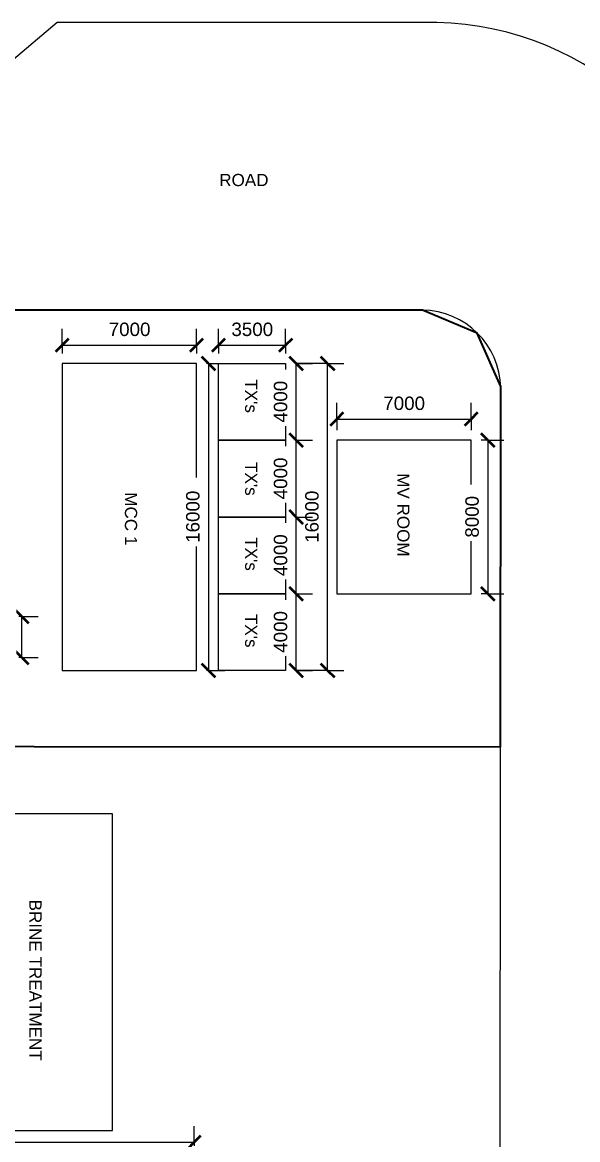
# Model space of a CAD drawing. Header units: millimetres. Extents: x 14826 to 398923, y -54749 to 51265.
# Drawn here: x 234425 to 263353, y -7169 to 51069 of the extents above; entities that cross this region are included whole.
import ezdxf

# ---------------------------------------------------------------- set-up
doc = ezdxf.new("R2010")
doc.units = ezdxf.units.MM
doc.linetypes.add('IMPORT-DASHED', pattern=[0])
for name, color, linetype, lineweight in [('A-ANNO-DIMS', 7, 'Continuous', 9), ('A-ANNO-DIMS-350', 7, 'Continuous', 9), ('FUTURE', 7, 'IMPORT-DASHED', 9), ('PDF3_Geometry', 7, 'Continuous', 9), ('PDF3_Text', 7, 'Continuous', 9)]:
    doc.layers.add(name, color=color, linetype=linetype, lineweight=lineweight)
doc.layers.add('LAYOUT IMPORT_dwg', color=7, linetype='Continuous', lineweight=9, true_color=0x767676)
doc.styles.add('Arial', font='arial.ttf', dxfattribs={"height": 636.361708})
doc.styles.add('Arial_1', font='arial.ttf', dxfattribs={"height": 636.4})
doc.styles.add('Arial_3', font='arial.ttf', dxfattribs={"height": 700})
doc.dimstyles.new('Greene_Arch_tick_-_2mm', dxfattribs={"dimscale": 304.8, "dimtxt": 714.18158, "dimasz": 2.296588, "dimexe": 2.755906, "dimexo": 1.722441, "dimgap": 0.86122, "dimtad": 1, "dimdec": 0, "dimzin": 0, "dimdsep": 46, "dimtxsty": 'Arial_3', "dimblk1": 'OBLIQUE', "dimblk2": 'OBLIQUE', "dimsah": 1, "dimcen": 0.09, "dimazin": 0, "dimtfac": 1, "dimtdec": 4, "dimtix": 1, "dimtmove": 0, "dimatfit": 3, "dimfxl": 1, "dimtvp": 1, "dimtfill": 1, "dimtolj": 1, "dimtzin": 0, "dimarcsym": 2})

# ---------------------------------------------------------------- blocks, each defined once
blk = doc.blocks.new('LAYOUT IMPORT_dwg-326166-LEVEL 1')
at = {"lineweight": 9}
blk.add_line((-26933, 315379), (-88522, 315417), dxfattribs=at)
at = {"lineweight": 9, "flags": 128}
for points in [[(-107491, 311338), (-107491, 292314), (-101491, 285221), (-101491, 205507), (-99656, 184637), (-97044, 157598), (-91493, 117051), (-87583, 86872), (-86429, 77880)], [(-92491, 311338), (-92491, 205507), (-88302, 185319)]]:
    blk.add_lwpolyline(points, dxfattribs=at)
for points in [[(-89713, 300716), (-89713, 304216), (-85713, 304216), (-85713, 300716)], [(-85713, 300716), (-85713, 304216), (-81713, 304216), (-81713, 300716)], [(-81713, 300716), (-81713, 304216), (-77713, 304216), (-77713, 300716)], [(-77713, 300716), (-77713, 304216), (-73713, 304216), (-73713, 300716)]]:
    blk.add_lwpolyline(points, close=True, dxfattribs=at)
at = {"lineweight": 9}
for centre, radius, start, end in [((-91705, 311730), 15791, 97.14162, 181.42247), ((-88381, 311309), 4111, 90.98045, 179.59221)]:
    blk.add_arc(centre, radius, start, end, dxfattribs=at)
at = {"layer": 'FUTURE', "color": 1, "linetype": 'Continuous', "true_color": 0xff0000, "flags": 128}
for points in [[(-77713, 306879), (-77713, 313879), (-85713, 313879), (-85713, 306879)], [(-49738, 286694), (-49738, 295194), (-66238, 295194), (-66238, 286694)]]:
    blk.add_lwpolyline(points, close=True, dxfattribs=at)
at = {"layer": 'PDF3_Geometry', "flags": 128}
blk.add_lwpolyline([(-73713, 292574), (-73713, 299574), (-89713, 299574), (-89713, 292574)], close=True, dxfattribs=at)
at = {"layer": 'PDF3_Text', "char_height": 636.4, "attachment_point": 1, "line_spacing_factor": 0.941778}
for s, insert, width, style in [('MV ROOM', (-83996, 310667), 5179.52, 'Arial'), ("TX's", (-88889, 302741), 2087.39, 'Arial'), ("TX's", (-84575, 302741), 2087.39, 'Arial'), ("TX's", (-80659, 302741), 2087.39, 'Arial'), ("TX's", (-76659, 302741), 2087.39, 'Arial'), ('MCC 1', (-83000, 296477), 3294.64, 'Arial'), ('BRINE TREATMENT', (-61770, 291500), 10008.55, 'Arial_1')]:
    blk.add_mtext(s, dxfattribs=dict(at, insert=insert, width=width, style=style))
at = {"layer": 'PDF3_Text', "insert": (-99597, 300755), "char_height": 636.4, "width": 3060.98, "attachment_point": 1, "rotation": 90, "line_spacing_factor": 0.941778, "style": 'Arial'}
blk.add_mtext('ROAD', dxfattribs=at)
blk = doc.blocks.new('DIMBLOCK1-LEVEL 1')
at = {"layer": 'A-ANNO-DIMS-350', "transparency": 16777216}
for p, q in [((244642, 34246), (244642, 35086)), ((248142, 34246), (248142, 35086)), ((244642, 34246), (248142, 34246)), ((244642, 34246), (244642, 33810)), ((248142, 34246), (248142, 33810))]:
    blk.add_line(p, q, dxfattribs=at)
at = {"layer": 'A-ANNO-DIMS-350', "lineweight": 35, "transparency": 16777216}
for p, q in [((244642, 34246), (244992, 34596)), ((248142, 34246), (248492, 34596)), ((244642, 34246), (244292, 33896)), ((248142, 34246), (247792, 33896))]:
    blk.add_line(p, q, dxfattribs=at)
at = {"layer": 'A-ANNO-DIMS-350', "color": 0, "transparency": 16777216, "insert": (245315, 35418), "char_height": 700, "width": 2584.24, "attachment_point": 1, "line_spacing_factor": 0.941778, "style": 'Arial_3', "bg_fill": 3, "box_fill_scale": 1.25, "bg_fill_color": 256, "bg_fill_true_color": 13158600, "bg_fill_transparency": 0}
blk.add_mtext('3500', dxfattribs=at)
blk = doc.blocks.new('_Oblique')
at = {"color": 0, "linetype": 'ByBlock', "lineweight": -2}
blk.add_line((-0.5, -0.5), (0.5, 0.5), dxfattribs=at)
blk = doc.blocks.new('DIMBLOCK2-LEVEL 1')
at = {"layer": 'A-ANNO-DIMS-350', "transparency": 16777216}
for p, q in [((250330, 33285), (248667, 33285)), ((250330, 17285), (250330, 33285)), ((250330, 33285), (251170, 33285)), ((250330, 17285), (248667, 17285)), ((250330, 17285), (251170, 17285))]:
    blk.add_line(p, q, dxfattribs=at)
at = {"layer": 'A-ANNO-DIMS-350', "lineweight": 35, "transparency": 16777216}
for p, q in [((250330, 33285), (249980, 33635)), ((250330, 33285), (250680, 32935)), ((250330, 17285), (249980, 17635)), ((250330, 17285), (250680, 16935))]:
    blk.add_line(p, q, dxfattribs=at)
at = {"layer": 'A-ANNO-DIMS-350', "color": 0, "transparency": 16777216, "insert": (249159, 23939), "char_height": 700, "width": 3230.3, "attachment_point": 1, "rotation": 90, "line_spacing_factor": 0.941778, "style": 'Arial_3', "bg_fill": 3, "box_fill_scale": 1.25, "bg_fill_color": 256, "bg_fill_true_color": 13158600, "bg_fill_transparency": 0}
blk.add_mtext('16000', dxfattribs=at)
blk = doc.blocks.new('DIMBLOCK3-LEVEL 1')
at = {"layer": 'A-ANNO-DIMS-350', "lineweight": 35, "transparency": 16777216}
for p, q in [((248695, 21285), (248345, 21635)), ((248695, 21285), (249045, 20935)), ((248695, 17285), (248345, 17635)), ((248695, 17285), (249045, 16935))]:
    blk.add_line(p, q, dxfattribs=at)
at = {"layer": 'A-ANNO-DIMS-350', "transparency": 16777216}
for p, q in [((248695, 21285), (248667, 21285)), ((248695, 17285), (248695, 21285)), ((248695, 21285), (249535, 21285)), ((248695, 17285), (248667, 17285)), ((248695, 17285), (249535, 17285))]:
    blk.add_line(p, q, dxfattribs=at)
at = {"layer": 'A-ANNO-DIMS-350', "color": 0, "transparency": 16777216, "insert": (247524, 18209), "char_height": 700, "width": 2584.24, "attachment_point": 1, "rotation": 90, "line_spacing_factor": 0.941778, "style": 'Arial_3', "bg_fill": 3, "box_fill_scale": 1.25, "bg_fill_color": 256, "bg_fill_true_color": 13158600, "bg_fill_transparency": 0}
blk.add_mtext('4000', dxfattribs=at)
blk = doc.blocks.new('DIMBLOCK4-LEVEL 1')
at = {"layer": 'A-ANNO-DIMS-350', "lineweight": 35, "transparency": 16777216}
for p, q in [((248695, 25285), (248345, 25635)), ((248695, 25285), (249045, 24935)), ((248695, 21285), (248345, 21635)), ((248695, 21285), (249045, 20935))]:
    blk.add_line(p, q, dxfattribs=at)
at = {"layer": 'A-ANNO-DIMS-350', "transparency": 16777216}
for p, q in [((248695, 25285), (248667, 25285)), ((248695, 21285), (248695, 25285)), ((248695, 25285), (249535, 25285)), ((248695, 21285), (248667, 21285)), ((248695, 21285), (249535, 21285))]:
    blk.add_line(p, q, dxfattribs=at)
at = {"layer": 'A-ANNO-DIMS-350', "color": 0, "transparency": 16777216, "insert": (247524, 22209), "char_height": 700, "width": 2584.24, "attachment_point": 1, "rotation": 90, "line_spacing_factor": 0.941778, "style": 'Arial_3', "bg_fill": 3, "box_fill_scale": 1.25, "bg_fill_color": 256, "bg_fill_true_color": 13158600, "bg_fill_transparency": 0}
blk.add_mtext('4000', dxfattribs=at)
blk = doc.blocks.new('DIMBLOCK5-LEVEL 1')
at = {"layer": 'A-ANNO-DIMS-350', "lineweight": 35, "transparency": 16777216}
for p, q in [((248695, 29285), (248345, 29635)), ((248695, 29285), (249045, 28935)), ((248695, 25285), (248345, 25635)), ((248695, 25285), (249045, 24935))]:
    blk.add_line(p, q, dxfattribs=at)
at = {"layer": 'A-ANNO-DIMS-350', "transparency": 16777216}
for p, q in [((248695, 29285), (248667, 29285)), ((248695, 25285), (248695, 29285)), ((248695, 29285), (249535, 29285)), ((248695, 25285), (248667, 25285)), ((248695, 25285), (249535, 25285))]:
    blk.add_line(p, q, dxfattribs=at)
at = {"layer": 'A-ANNO-DIMS-350', "color": 0, "transparency": 16777216, "insert": (247524, 26209), "char_height": 700, "width": 2584.24, "attachment_point": 1, "rotation": 90, "line_spacing_factor": 0.941778, "style": 'Arial_3', "bg_fill": 3, "box_fill_scale": 1.25, "bg_fill_color": 256, "bg_fill_true_color": 13158600, "bg_fill_transparency": 0}
blk.add_mtext('4000', dxfattribs=at)
blk = doc.blocks.new('DIMBLOCK6-LEVEL 1')
at = {"layer": 'A-ANNO-DIMS-350', "lineweight": 35, "transparency": 16777216}
for p, q in [((248695, 33285), (248345, 33635)), ((248695, 33285), (249045, 32935)), ((248695, 29285), (248345, 29635)), ((248695, 29285), (249045, 28935))]:
    blk.add_line(p, q, dxfattribs=at)
at = {"layer": 'A-ANNO-DIMS-350', "transparency": 16777216}
for p, q in [((248695, 33285), (248667, 33285)), ((248695, 29285), (248695, 33285)), ((248695, 33285), (249535, 33285)), ((248695, 29285), (248667, 29285)), ((248695, 29285), (249535, 29285))]:
    blk.add_line(p, q, dxfattribs=at)
at = {"layer": 'A-ANNO-DIMS-350', "color": 0, "transparency": 16777216, "insert": (247524, 30209), "char_height": 700, "width": 2584.24, "attachment_point": 1, "rotation": 90, "line_spacing_factor": 0.941778, "style": 'Arial_3', "bg_fill": 3, "box_fill_scale": 1.25, "bg_fill_color": 256, "bg_fill_true_color": 13158600, "bg_fill_transparency": 0}
blk.add_mtext('4000', dxfattribs=at)
blk = doc.blocks.new('DIMBLOCK7-LEVEL 1')
at = {"layer": 'A-ANNO-DIMS-350', "transparency": 16777216}
for p, q in [((236500, 34246), (236500, 35086)), ((243500, 34246), (243500, 35086)), ((236500, 34246), (243500, 34246)), ((236500, 34246), (236500, 33810)), ((243500, 34246), (243500, 33810))]:
    blk.add_line(p, q, dxfattribs=at)
at = {"layer": 'A-ANNO-DIMS-350', "lineweight": 35, "transparency": 16777216}
for p, q in [((236500, 34246), (236850, 34596)), ((243500, 34246), (243850, 34596)), ((236500, 34246), (236150, 33896)), ((243500, 34246), (243150, 33896))]:
    blk.add_line(p, q, dxfattribs=at)
at = {"layer": 'A-ANNO-DIMS-350', "color": 0, "transparency": 16777216, "insert": (238924, 35418), "char_height": 700, "width": 2584.24, "attachment_point": 1, "line_spacing_factor": 0.941778, "style": 'Arial_3', "bg_fill": 3, "box_fill_scale": 1.25, "bg_fill_color": 256, "bg_fill_true_color": 13158600, "bg_fill_transparency": 0}
blk.add_mtext('7000', dxfattribs=at)
blk = doc.blocks.new('DIMBLOCK8-LEVEL 1')
at = {"layer": 'A-ANNO-DIMS-350', "lineweight": 35, "transparency": 16777216}
for p, q in [((244126, 33285), (243776, 33635)), ((244126, 33285), (244476, 32935)), ((244126, 17285), (243776, 17635)), ((244126, 17285), (244476, 16935))]:
    blk.add_line(p, q, dxfattribs=at)
at = {"layer": 'A-ANNO-DIMS-350', "transparency": 16777216}
for p, q in [((244126, 33285), (244025, 33285)), ((244126, 33285), (244126, 17285)), ((244126, 33285), (244966, 33285)), ((244126, 17285), (244025, 17285)), ((244126, 17285), (244966, 17285))]:
    blk.add_line(p, q, dxfattribs=at)
at = {"layer": 'A-ANNO-DIMS-350', "color": 0, "transparency": 16777216, "insert": (242954, 23939), "char_height": 700, "width": 3230.3, "attachment_point": 1, "rotation": 90, "line_spacing_factor": 0.941778, "style": 'Arial_3', "bg_fill": 3, "box_fill_scale": 1.25, "bg_fill_color": 256, "bg_fill_true_color": 13158600, "bg_fill_transparency": 0}
blk.add_mtext('16000', dxfattribs=at)
blk = doc.blocks.new('DIMBLOCK9-LEVEL 1')
at = {"layer": 'A-ANNO-DIMS-350', "transparency": 16777216}
for p, q in [((250805, 30392), (250805, 31232)), ((257805, 30392), (257805, 31232)), ((250805, 30392), (257805, 30392)), ((250805, 30392), (250805, 29810)), ((257805, 30392), (257805, 29810))]:
    blk.add_line(p, q, dxfattribs=at)
at = {"layer": 'A-ANNO-DIMS-350', "lineweight": 35, "transparency": 16777216}
for p, q in [((250805, 30392), (250455, 30042)), ((250805, 30392), (251155, 30742)), ((257805, 30392), (257455, 30042)), ((257805, 30392), (258155, 30742))]:
    blk.add_line(p, q, dxfattribs=at)
at = {"layer": 'A-ANNO-DIMS-350', "color": 0, "transparency": 16777216, "insert": (253228, 31563), "char_height": 700, "width": 2584.24, "attachment_point": 1, "line_spacing_factor": 0.941778, "style": 'Arial_3', "bg_fill": 3, "box_fill_scale": 1.25, "bg_fill_color": 256, "bg_fill_true_color": 13158600, "bg_fill_transparency": 0}
blk.add_mtext('7000', dxfattribs=at)
blk = doc.blocks.new('DIMBLOCK10-LEVEL 1')
at = {"layer": 'A-ANNO-DIMS-350', "lineweight": 35, "transparency": 16777216}
for p, q in [((258672, 29285), (258322, 29635)), ((258672, 29285), (259022, 28935)), ((258672, 21285), (258322, 21635)), ((258672, 21285), (259022, 20935))]:
    blk.add_line(p, q, dxfattribs=at)
at = {"layer": 'A-ANNO-DIMS-350', "transparency": 16777216}
for p, q in [((258672, 29285), (258330, 29285)), ((258672, 29285), (258672, 21285)), ((258672, 29285), (259512, 29285)), ((258672, 21285), (258330, 21285)), ((258672, 21285), (259512, 21285))]:
    blk.add_line(p, q, dxfattribs=at)
at = {"layer": 'A-ANNO-DIMS-350', "color": 0, "transparency": 16777216, "insert": (257501, 24209), "char_height": 700, "width": 2584.24, "attachment_point": 1, "rotation": 90, "line_spacing_factor": 0.941778, "style": 'Arial_3', "bg_fill": 3, "box_fill_scale": 1.25, "bg_fill_color": 256, "bg_fill_true_color": 13158600, "bg_fill_transparency": 0}
blk.add_mtext('8000', dxfattribs=at)
blk = doc.blocks.new('DIMBLOCK74-LEVEL 1')
at = {"layer": 'A-ANNO-DIMS-350', "lineweight": 35, "transparency": 16777216}
for p, q in [((234402, 20097), (234052, 20447)), ((234402, 20097), (234752, 19747)), ((234402, 17968), (234052, 18318)), ((234402, 17968), (234752, 17618))]:
    blk.add_line(p, q, dxfattribs=at)
at = {"layer": 'A-ANNO-DIMS-350', "transparency": 16777216}
for p, q in [((234402, 20097), (234235, 20097)), ((234402, 17968), (234402, 20097)), ((234402, 20097), (235242, 20097)), ((234402, 17968), (234235, 17968)), ((234402, 17968), (235242, 17968))]:
    blk.add_line(p, q, dxfattribs=at)
at = {"layer": 'A-ANNO-DIMS-350', "color": 0, "transparency": 16777216, "insert": (233231, 17955), "char_height": 700, "width": 2584.24, "attachment_point": 1, "rotation": 90, "line_spacing_factor": 0.941778, "style": 'Arial_3', "bg_fill": 3, "box_fill_scale": 1.25, "bg_fill_color": 256, "bg_fill_true_color": 13158600, "bg_fill_transparency": 0}
blk.add_mtext('2129', dxfattribs=at)
blk = doc.blocks.new('DIMBLOCK82-LEVEL 1')
at = {"layer": 'A-ANNO-DIMS-350', "transparency": 16777216}
for p, q in [((176736, -7306), (176736, -6466)), ((243370, -7306), (243370, -6466)), ((176736, -7306), (243370, -7306)), ((176736, -7306), (176736, -7336)), ((243370, -7306), (243370, -7497))]:
    blk.add_line(p, q, dxfattribs=at)
at = {"layer": 'A-ANNO-DIMS-350', "lineweight": 35, "transparency": 16777216}
for p, q in [((176736, -7306), (177086, -6956)), ((243370, -7306), (243720, -6956)), ((176736, -7306), (176386, -7656)), ((243370, -7306), (243020, -7656))]:
    blk.add_line(p, q, dxfattribs=at)
at = {"layer": 'A-ANNO-DIMS-350', "color": 0, "transparency": 16777216, "insert": (208707, -6135), "char_height": 700, "width": 3230.3, "attachment_point": 1, "line_spacing_factor": 0.941778, "style": 'Arial_3', "bg_fill": 3, "box_fill_scale": 1.25, "bg_fill_color": 256, "bg_fill_true_color": 13158600, "bg_fill_transparency": 0}
blk.add_mtext('66634', dxfattribs=at)

msp = doc.modelspace()

# ---------------------------------------------------------------- linework, layer by layer
at = {"color": 4}
msp.add_lwpolyline([(101523.9, 12953.1), (114494.4, 12953.1), (114494.4, 1084.8), (123765.8, 1084.8), (123765.8, 8591), (131095.4, 8591), (131095.4, 11294.2), (186409.5, 11294.2), (186409.5, 13352.9), (259331.7, 13307)], dxfattribs=at)

# ---------------------------------------------------------------- block references
at = {"layer": 'LAYOUT IMPORT_dwg', "color": 7, "rotation": 269.9999999999997}
msp.add_blockref('LAYOUT IMPORT_dwg-326166-LEVEL 1', (-56073.9, -56427.6), dxfattribs=at)

# ---------------------------------------------------------------- next in the draw order: dimensions: what is measured, and where the dimension line sits
at = {"layer": 'A-ANNO-DIMS'}
for base, p1, p2, override, picture, middle in [((243500.4, 34246.3), (236500.4, 33285.4), (243500.4, 33285.4), {"dimpost": '<>', "dimfxl": 7000}, 'DIMBLOCK7-LEVEL 1', (240000.4, 34866.2)), ((248141.6, 34246.3), (244641.6, 33285.4), (248141.6, 33285.4), {"dimpost": '<>', "dimfxl": 3500}, 'DIMBLOCK1-LEVEL 1', (246391.6, 34866.4)), ((243370.4, -7305.8), (176736.3, -6810.8), (243370.4, -8022), {"dimpost": '<>', "dimfxl": 66645.114888}, 'DIMBLOCK82-LEVEL 1', (210053.4, -6685.6))]:
    dim = msp.add_linear_dim(base=base, p1=p1, p2=p2, dimstyle='Greene_Arch_tick_-_2mm', override=override, dxfattribs=at)
    dim.commit()
    dim.dimension.update_dxf_attribs({"geometry": picture, "text_midpoint": middle})
dim = msp.add_linear_dim(base=(234402.3, 20096.5), p1=(233710, 17967.7), p2=(233710, 20096.5), angle=90, dimstyle='Greene_Arch_tick_-_2mm', override={"dimpost": '<>', "dimfxl": 2128.810109}, dxfattribs=at)
dim.commit()
dim.dimension.update_dxf_attribs({"geometry": 'DIMBLOCK74-LEVEL 1', "text_midpoint": (233782.4, 19032.1)})

# ---------------------------------------------------------------- next in the draw order: dimensions: what is measured, and where the dimension line sits
for base, p1, p2, override, picture, middle in [((244125.6, 17285.4), (243500.4, 33285.4), (243500.4, 17285.4), {"dimpost": '<>', "dimfxl": 15999.951808}, 'DIMBLOCK8-LEVEL 1', (243505.7, 25285.4)), ((250330.1, 33285.4), (248141.6, 17285.4), (248141.6, 33285.4), {"dimpost": '<>', "dimfxl": 16000}, 'DIMBLOCK2-LEVEL 1', (249710.2, 25285.4))]:
    dim = msp.add_linear_dim(base=base, p1=p1, p2=p2, angle=90, dimstyle='Greene_Arch_tick_-_2mm', override=override, dxfattribs=at)
    dim.commit()
    dim.dimension.update_dxf_attribs({"geometry": picture, "text_midpoint": middle})

# ---------------------------------------------------------------- next in the draw order: dimensions: what is measured, and where the dimension line sits
dim = msp.add_linear_dim(base=(257804.6, 30391.7), p1=(250804.6, 29285.4), p2=(257804.6, 29285.4), dimstyle='Greene_Arch_tick_-_2mm', override={"dimpost": '<>', "dimfxl": 7000}, dxfattribs=at)
dim.commit()
dim.dimension.update_dxf_attribs({"geometry": 'DIMBLOCK9-LEVEL 1', "text_midpoint": (254304.6, 31011.6)})
dim = msp.add_linear_dim(base=(248694.8, 21285.4), p1=(248141.6, 17285.4), p2=(248141.6, 21285.4), angle=90, dimstyle='Greene_Arch_tick_-_2mm', override={"dimpost": '<>', "dimfxl": 4000}, dxfattribs=at)
dim.commit()
dim.dimension.update_dxf_attribs({"geometry": 'DIMBLOCK3-LEVEL 1', "text_midpoint": (248074.9, 19285.4)})

# ---------------------------------------------------------------- next in the draw order: dimensions: what is measured, and where the dimension line sits
for base, p1, p2, override, picture, middle in [((258672.3, 21285.4), (257804.6, 29285.4), (257804.6, 21285.4), {"dimpost": '<>', "dimfxl": 8000}, 'DIMBLOCK10-LEVEL 1', (258052.4, 25285.4)), ((248694.8, 25285.4), (248141.6, 21285.4), (248141.6, 25285.4), {"dimpost": '<>', "dimfxl": 4000}, 'DIMBLOCK4-LEVEL 1', (248074.9, 23285.4))]:
    dim = msp.add_linear_dim(base=base, p1=p1, p2=p2, angle=90, dimstyle='Greene_Arch_tick_-_2mm', override=override, dxfattribs=at)
    dim.commit()
    dim.dimension.update_dxf_attribs({"geometry": picture, "text_midpoint": middle})

# ---------------------------------------------------------------- next in the draw order: dimensions: what is measured, and where the dimension line sits
dim = msp.add_linear_dim(base=(248694.8, 29285.4), p1=(248141.6, 25285.4), p2=(248141.6, 29285.4), angle=90, dimstyle='Greene_Arch_tick_-_2mm', override={"dimpost": '<>', "dimfxl": 4000}, dxfattribs=at)
dim.commit()
dim.dimension.update_dxf_attribs({"geometry": 'DIMBLOCK5-LEVEL 1', "text_midpoint": (248074.9, 27285.4)})

# ---------------------------------------------------------------- next in the draw order: dimensions: what is measured, and where the dimension line sits
dim = msp.add_linear_dim(base=(248694.8, 33285.4), p1=(248141.6, 29285.4), p2=(248141.6, 33285.4), angle=90, dimstyle='Greene_Arch_tick_-_2mm', override={"dimpost": '<>', "dimfxl": 4000}, dxfattribs=at)
dim.commit()
dim.dimension.update_dxf_attribs({"geometry": 'DIMBLOCK6-LEVEL 1', "text_midpoint": (248074.9, 31285.4)})

# ---------------------------------------------------------------- next in the draw order: linework, layer by layer
at = {"color": 4}
msp.add_lwpolyline([(101523.9, 12953.1), (114494.4, 12953.1), (114494.4, 1084.8), (123765.8, 1084.8), (123765.8, 8591), (131095.4, 8591), (131095.4, 11294.2), (186409.5, 11294.2), (186410.8, 13352.9), (259331.7, 13307), (259343.5, 32094.6), (258127.3, 34874.3), (255264.2, 36063.8), (149432.8, 36063.8), (128563.1, 31689.1), (105513.1, 31626.7), (102695.5, 30455.2), (101523.9, 27626.8), (101523.9, 12953.1)], dxfattribs=at)

doc.saveas('drawing.dxf')
